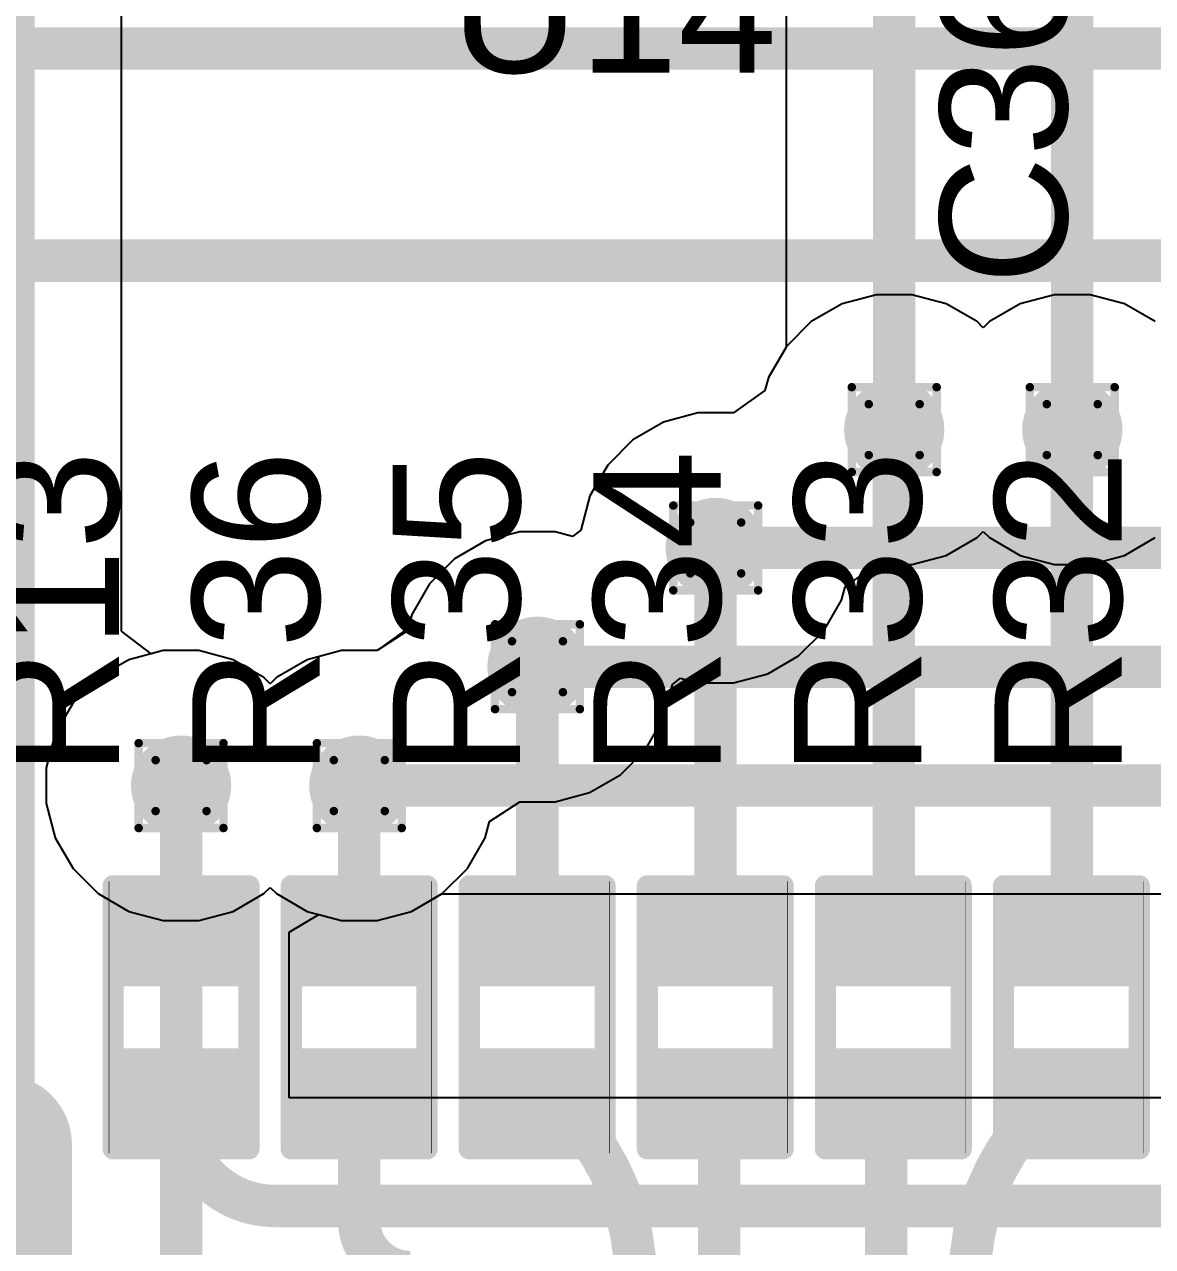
# Model space of a CAD drawing. Header units: inches. Extents: x -5 to 230, y -4 to 159.
# Drawn here: x 27.36 to 34.11, y 45.93 to 53.25 of the extents above; entities that cross this region are included whole.
import ezdxf

# ---------------------------------------------------------------- set-up
doc = ezdxf.new("R2010")
doc.units = ezdxf.units.IN
for name, color, linetype in [('Bottom Layer', 5, 'Continuous'), ('Drill Drawing', 1, 'Continuous'), ('Layer 1', 16, 'Continuous'), ('Layer 2', 76, 'Continuous'), ('Top Layer', 1, 'Continuous'), ('Top Overlay', 2, 'Continuous'), ('Top Paste', 8, 'Continuous'), ('Top Solder', 216, 'Continuous'), ('Via Holes', 16, 'Continuous')]:
    doc.layers.add(name, color=color, linetype=linetype)
doc.styles.add('Arial', font='', dxfattribs={"height": 0.2})
doc.styles.get('Arial').set_extended_font_data('Arial')

# ---------------------------------------------------------------- blocks, each defined once
blk = doc.blocks.new('R___0402_144')
at = {"layer": 'Top Layer'}
for points in [[(-0.6985, -0.3175), (-0.6985, 0.3175), (-0.2412999999999999, 0.3175), (-0.2413, -0.3175)], [(0.2412999999999999, -0.3175), (0.2413, 0.3175), (0.6985, 0.3175), (0.6985, -0.3175)]]:
    blk.add_hatch(color=1, dxfattribs=at).paths.add_polyline_path(points)
at = {"layer": 'Top Paste'}
for points in [[(-0.6985, -0.3175), (-0.6985, 0.3175), (-0.2412999999999999, 0.3175), (-0.2413, -0.3175)], [(0.2412999999999999, -0.3175), (0.2413, 0.3175), (0.6985, 0.3175), (0.6985, -0.3175)]]:
    blk.add_hatch(color=8, dxfattribs=at).paths.add_polyline_path(points)
at = {"layer": 'Top Solder'}
for points in [[(-0.75350116, -0.37250116), (-0.75350116, 0.37250116), (-0.1862988399999999, 0.37250116), (-0.18629884, -0.37250116)], [(0.1862988399999999, -0.37250116), (0.18629884, 0.37250116), (0.75350116, 0.37250116), (0.75350116, -0.37250116)]]:
    blk.add_hatch(color=216, dxfattribs=at).paths.add_polyline_path(points)
at = {"layer": 'Top Overlay'}
for points, const_width in [([(-0.7874, 0.4064), (0.7874, 0.4064)], 0.127), ([(-0.7874, 0.4064), (-0.7874, -0.4064)], 0.127), ([(0.7874, 0.4064), (0.7874, -0.4064)], 0.127), ([(-0.7874, -0.4064), (0.7874, -0.4064)], 0.127), ([(-0.8128, -0.4318), (0.8128, -0.4318)], 0.0032258)]:
    blk.add_lwpolyline(points, dxfattribs=dict(at, const_width=const_width))
for points, const_width in [([(-0.8191499999999999, 0.4064, 1), (-0.7556499999999999, 0.4064, 1)], 0.0635), ([(-0.8191499999999999, 0.4064, 1), (-0.7556499999999999, 0.4064, 1)], 0.0635), ([(0.7556499999999999, 0.4064, 1), (0.8191499999999999, 0.4064, 1)], 0.0635), ([(0.7556499999999999, 0.4064, 1), (0.8191499999999999, 0.4064, 1)], 0.0635), ([(-0.8191499999999999, -0.4064, 1), (-0.7556499999999999, -0.4064, 1)], 0.0635), ([(-0.8191499999999999, -0.4064, 1), (-0.7556499999999999, -0.4064, 1)], 0.0635), ([(0.7556499999999999, -0.4064, 1), (0.8191499999999999, -0.4064, 1)], 0.0635), ([(0.7556499999999999, -0.4064, 1), (0.8191499999999999, -0.4064, 1)], 0.0635), ([(-0.81360518, -0.4318, 1), (-0.8119948199999999, -0.4318, 1)], 0.0016129), ([(0.8119948199999999, -0.4318, 1), (0.81360518, -0.4318, 1)], 0.0016129)]:
    blk.add_lwpolyline(points, format="xyb", close=True, dxfattribs=dict(at, const_width=const_width))
blk = doc.blocks.new('R___0402_145')
at = {"layer": 'Top Layer'}
for points in [[(-0.6985, -0.3175), (-0.6985, 0.3175), (-0.2412999999999999, 0.3175), (-0.2413, -0.3175)], [(0.2412999999999999, -0.3175), (0.2413, 0.3175), (0.6985, 0.3175), (0.6985, -0.3175)]]:
    blk.add_hatch(color=1, dxfattribs=at).paths.add_polyline_path(points)
at = {"layer": 'Top Paste'}
for points in [[(-0.6985, -0.3175), (-0.6985, 0.3175), (-0.2412999999999999, 0.3175), (-0.2413, -0.3175)], [(0.2412999999999999, -0.3175), (0.2413, 0.3175), (0.6985, 0.3175), (0.6985, -0.3175)]]:
    blk.add_hatch(color=8, dxfattribs=at).paths.add_polyline_path(points)
at = {"layer": 'Top Solder'}
for points in [[(-0.75350116, -0.37250116), (-0.75350116, 0.37250116), (-0.1862988399999999, 0.37250116), (-0.18629884, -0.37250116)], [(0.1862988399999999, -0.37250116), (0.18629884, 0.37250116), (0.75350116, 0.37250116), (0.75350116, -0.37250116)]]:
    blk.add_hatch(color=216, dxfattribs=at).paths.add_polyline_path(points)
at = {"layer": 'Top Overlay'}
for points, const_width in [([(-0.7874, 0.4064), (0.7874, 0.4064)], 0.127), ([(-0.7874, 0.4064), (-0.7874, -0.4064)], 0.127), ([(0.7874, 0.4064), (0.7874, -0.4064)], 0.127), ([(-0.7874, -0.4064), (0.7874, -0.4064)], 0.127), ([(-0.8128, -0.4318), (0.8128, -0.4318)], 0.0032258)]:
    blk.add_lwpolyline(points, dxfattribs=dict(at, const_width=const_width))
for points, const_width in [([(-0.8191499999999999, 0.4064, 1), (-0.7556499999999999, 0.4064, 1)], 0.0635), ([(-0.8191499999999999, 0.4064, 1), (-0.7556499999999999, 0.4064, 1)], 0.0635), ([(0.7556499999999999, 0.4064, 1), (0.8191499999999999, 0.4064, 1)], 0.0635), ([(0.7556499999999999, 0.4064, 1), (0.8191499999999999, 0.4064, 1)], 0.0635), ([(-0.8191499999999999, -0.4064, 1), (-0.7556499999999999, -0.4064, 1)], 0.0635), ([(-0.8191499999999999, -0.4064, 1), (-0.7556499999999999, -0.4064, 1)], 0.0635), ([(0.7556499999999999, -0.4064, 1), (0.8191499999999999, -0.4064, 1)], 0.0635), ([(0.7556499999999999, -0.4064, 1), (0.8191499999999999, -0.4064, 1)], 0.0635), ([(-0.81360518, -0.4318, 1), (-0.8119948199999999, -0.4318, 1)], 0.0016129), ([(0.8119948199999999, -0.4318, 1), (0.81360518, -0.4318, 1)], 0.0016129)]:
    blk.add_lwpolyline(points, format="xyb", close=True, dxfattribs=dict(at, const_width=const_width))
blk = doc.blocks.new('R___0402_146')
at = {"layer": 'Top Layer'}
for points in [[(-0.6985, -0.3175), (-0.6985, 0.3175), (-0.2412999999999999, 0.3175), (-0.2413, -0.3175)], [(0.2412999999999999, -0.3175), (0.2413, 0.3175), (0.6985, 0.3175), (0.6985, -0.3175)]]:
    blk.add_hatch(color=1, dxfattribs=at).paths.add_polyline_path(points)
at = {"layer": 'Top Paste'}
for points in [[(-0.6985, -0.3175), (-0.6985, 0.3175), (-0.2412999999999999, 0.3175), (-0.2413, -0.3175)], [(0.2412999999999999, -0.3175), (0.2413, 0.3175), (0.6985, 0.3175), (0.6985, -0.3175)]]:
    blk.add_hatch(color=8, dxfattribs=at).paths.add_polyline_path(points)
at = {"layer": 'Top Solder'}
for points in [[(-0.75350116, -0.37250116), (-0.75350116, 0.37250116), (-0.1862988399999999, 0.37250116), (-0.18629884, -0.37250116)], [(0.1862988399999999, -0.37250116), (0.18629884, 0.37250116), (0.75350116, 0.37250116), (0.75350116, -0.37250116)]]:
    blk.add_hatch(color=216, dxfattribs=at).paths.add_polyline_path(points)
at = {"layer": 'Top Overlay'}
for points, const_width in [([(-0.7874, 0.4064), (0.7874, 0.4064)], 0.127), ([(-0.7874, 0.4064), (-0.7874, -0.4064)], 0.127), ([(0.7874, 0.4064), (0.7874, -0.4064)], 0.127), ([(-0.7874, -0.4064), (0.7874, -0.4064)], 0.127), ([(-0.8128, -0.4318), (0.8128, -0.4318)], 0.0032258)]:
    blk.add_lwpolyline(points, dxfattribs=dict(at, const_width=const_width))
for points, const_width in [([(-0.8191499999999999, 0.4064, 1), (-0.7556499999999999, 0.4064, 1)], 0.0635), ([(-0.8191499999999999, 0.4064, 1), (-0.7556499999999999, 0.4064, 1)], 0.0635), ([(0.7556499999999999, 0.4064, 1), (0.8191499999999999, 0.4064, 1)], 0.0635), ([(0.7556499999999999, 0.4064, 1), (0.8191499999999999, 0.4064, 1)], 0.0635), ([(-0.8191499999999999, -0.4064, 1), (-0.7556499999999999, -0.4064, 1)], 0.0635), ([(-0.8191499999999999, -0.4064, 1), (-0.7556499999999999, -0.4064, 1)], 0.0635), ([(0.7556499999999999, -0.4064, 1), (0.8191499999999999, -0.4064, 1)], 0.0635), ([(0.7556499999999999, -0.4064, 1), (0.8191499999999999, -0.4064, 1)], 0.0635), ([(-0.81360518, -0.4318, 1), (-0.8119948199999999, -0.4318, 1)], 0.0016129), ([(0.8119948199999999, -0.4318, 1), (0.81360518, -0.4318, 1)], 0.0016129)]:
    blk.add_lwpolyline(points, format="xyb", close=True, dxfattribs=dict(at, const_width=const_width))
blk = doc.blocks.new('R___0402_147')
at = {"layer": 'Top Layer'}
for points in [[(-0.6985, -0.3175), (-0.6985, 0.3175), (-0.2412999999999999, 0.3175), (-0.2413, -0.3175)], [(0.2412999999999999, -0.3175), (0.2413, 0.3175), (0.6985, 0.3175), (0.6985, -0.3175)]]:
    blk.add_hatch(color=1, dxfattribs=at).paths.add_polyline_path(points)
at = {"layer": 'Top Paste'}
for points in [[(-0.6985, -0.3175), (-0.6985, 0.3175), (-0.2412999999999999, 0.3175), (-0.2413, -0.3175)], [(0.2412999999999999, -0.3175), (0.2413, 0.3175), (0.6985, 0.3175), (0.6985, -0.3175)]]:
    blk.add_hatch(color=8, dxfattribs=at).paths.add_polyline_path(points)
at = {"layer": 'Top Solder'}
for points in [[(-0.75350116, -0.37250116), (-0.75350116, 0.37250116), (-0.1862988399999999, 0.37250116), (-0.18629884, -0.37250116)], [(0.1862988399999999, -0.37250116), (0.18629884, 0.37250116), (0.75350116, 0.37250116), (0.75350116, -0.37250116)]]:
    blk.add_hatch(color=216, dxfattribs=at).paths.add_polyline_path(points)
at = {"layer": 'Top Overlay'}
for points, const_width in [([(-0.7874, 0.4064), (0.7874, 0.4064)], 0.127), ([(-0.7874, 0.4064), (-0.7874, -0.4064)], 0.127), ([(0.7874, 0.4064), (0.7874, -0.4064)], 0.127), ([(-0.7874, -0.4064), (0.7874, -0.4064)], 0.127), ([(-0.8128, -0.4318), (0.8128, -0.4318)], 0.0032258)]:
    blk.add_lwpolyline(points, dxfattribs=dict(at, const_width=const_width))
for points, const_width in [([(-0.8191499999999999, 0.4064, 1), (-0.7556499999999999, 0.4064, 1)], 0.0635), ([(-0.8191499999999999, 0.4064, 1), (-0.7556499999999999, 0.4064, 1)], 0.0635), ([(0.7556499999999999, 0.4064, 1), (0.8191499999999999, 0.4064, 1)], 0.0635), ([(0.7556499999999999, 0.4064, 1), (0.8191499999999999, 0.4064, 1)], 0.0635), ([(-0.8191499999999999, -0.4064, 1), (-0.7556499999999999, -0.4064, 1)], 0.0635), ([(-0.8191499999999999, -0.4064, 1), (-0.7556499999999999, -0.4064, 1)], 0.0635), ([(0.7556499999999999, -0.4064, 1), (0.8191499999999999, -0.4064, 1)], 0.0635), ([(0.7556499999999999, -0.4064, 1), (0.8191499999999999, -0.4064, 1)], 0.0635), ([(-0.81360518, -0.4318, 1), (-0.8119948199999999, -0.4318, 1)], 0.0016129), ([(0.8119948199999999, -0.4318, 1), (0.81360518, -0.4318, 1)], 0.0016129)]:
    blk.add_lwpolyline(points, format="xyb", close=True, dxfattribs=dict(at, const_width=const_width))
blk = doc.blocks.new('R___0402_148')
at = {"layer": 'Top Layer'}
for points in [[(-0.6985, -0.3175), (-0.6985, 0.3175), (-0.2412999999999999, 0.3175), (-0.2413, -0.3175)], [(0.2412999999999999, -0.3175), (0.2413, 0.3175), (0.6985, 0.3175), (0.6985, -0.3175)]]:
    blk.add_hatch(color=1, dxfattribs=at).paths.add_polyline_path(points)
at = {"layer": 'Top Paste'}
for points in [[(-0.6985, -0.3175), (-0.6985, 0.3175), (-0.2412999999999999, 0.3175), (-0.2413, -0.3175)], [(0.2412999999999999, -0.3175), (0.2413, 0.3175), (0.6985, 0.3175), (0.6985, -0.3175)]]:
    blk.add_hatch(color=8, dxfattribs=at).paths.add_polyline_path(points)
at = {"layer": 'Top Solder'}
for points in [[(-0.75350116, -0.37250116), (-0.75350116, 0.37250116), (-0.1862988399999999, 0.37250116), (-0.18629884, -0.37250116)], [(0.1862988399999999, -0.37250116), (0.18629884, 0.37250116), (0.75350116, 0.37250116), (0.75350116, -0.37250116)]]:
    blk.add_hatch(color=216, dxfattribs=at).paths.add_polyline_path(points)
at = {"layer": 'Top Overlay'}
for points, const_width in [([(-0.7874, 0.4064), (0.7874, 0.4064)], 0.127), ([(-0.7874, 0.4064), (-0.7874, -0.4064)], 0.127), ([(0.7874, 0.4064), (0.7874, -0.4064)], 0.127), ([(-0.7874, -0.4064), (0.7874, -0.4064)], 0.127), ([(-0.8128, -0.4318), (0.8128, -0.4318)], 0.0032258)]:
    blk.add_lwpolyline(points, dxfattribs=dict(at, const_width=const_width))
for points, const_width in [([(-0.8191499999999999, 0.4064, 1), (-0.7556499999999999, 0.4064, 1)], 0.0635), ([(-0.8191499999999999, 0.4064, 1), (-0.7556499999999999, 0.4064, 1)], 0.0635), ([(0.7556499999999999, 0.4064, 1), (0.8191499999999999, 0.4064, 1)], 0.0635), ([(0.7556499999999999, 0.4064, 1), (0.8191499999999999, 0.4064, 1)], 0.0635), ([(-0.8191499999999999, -0.4064, 1), (-0.7556499999999999, -0.4064, 1)], 0.0635), ([(-0.8191499999999999, -0.4064, 1), (-0.7556499999999999, -0.4064, 1)], 0.0635), ([(0.7556499999999999, -0.4064, 1), (0.8191499999999999, -0.4064, 1)], 0.0635), ([(0.7556499999999999, -0.4064, 1), (0.8191499999999999, -0.4064, 1)], 0.0635), ([(-0.81360518, -0.4318, 1), (-0.8119948199999999, -0.4318, 1)], 0.0016129), ([(0.8119948199999999, -0.4318, 1), (0.81360518, -0.4318, 1)], 0.0016129)]:
    blk.add_lwpolyline(points, format="xyb", close=True, dxfattribs=dict(at, const_width=const_width))
blk = doc.blocks.new('R___0402_167')
at = {"layer": 'Top Layer'}
for points in [[(-0.6985, -0.3175), (-0.6985, 0.3174999999999999), (-0.2413000000000001, 0.3175), (-0.2412999999999999, -0.3174999999999999)], [(0.2413000000000001, -0.3175), (0.2412999999999999, 0.3174999999999999), (0.6985, 0.3175), (0.6985, -0.3174999999999999)]]:
    blk.add_hatch(color=1, dxfattribs=at).paths.add_polyline_path(points)
at = {"layer": 'Top Paste'}
for points in [[(-0.6985, -0.3175), (-0.6985, 0.3174999999999999), (-0.2413000000000001, 0.3175), (-0.2412999999999999, -0.3174999999999999)], [(0.2413000000000001, -0.3175), (0.2412999999999999, 0.3174999999999999), (0.6985, 0.3175), (0.6985, -0.3174999999999999)]]:
    blk.add_hatch(color=8, dxfattribs=at).paths.add_polyline_path(points)
at = {"layer": 'Top Solder'}
for points in [[(-0.75350116, -0.3725011600000001), (-0.75350116, 0.3725011599999999), (-0.18629884, 0.3725011600000001), (-0.1862988399999999, -0.3725011599999999)], [(0.18629884, -0.3725011600000001), (0.1862988399999999, 0.3725011599999999), (0.75350116, 0.3725011600000001), (0.75350116, -0.3725011599999999)]]:
    blk.add_hatch(color=216, dxfattribs=at).paths.add_polyline_path(points)
at = {"layer": 'Top Overlay'}
for points, const_width in [([(0.7874, 0.4064), (-0.7874, 0.4064)], 0.127), ([(-0.7874, -0.4064), (-0.7874, 0.4064)], 0.127), ([(0.7874, -0.4064), (0.7874, 0.4064)], 0.127), ([(0.7874, -0.4064), (-0.7874, -0.4064)], 0.127), ([(0.8128, -0.4318), (-0.8128, -0.4318)], 0.0032258)]:
    blk.add_lwpolyline(points, dxfattribs=dict(at, const_width=const_width))
for points, const_width in [([(-0.8191499999999999, 0.4064, 1), (-0.7556499999999999, 0.4064, 1)], 0.0635), ([(-0.8191499999999999, 0.4064, 1), (-0.7556499999999999, 0.4064, 1)], 0.0635), ([(0.7556499999999999, 0.4064, 1), (0.8191499999999999, 0.4064, 1)], 0.0635), ([(0.7556499999999999, 0.4064, 1), (0.8191499999999999, 0.4064, 1)], 0.0635), ([(-0.8191499999999999, -0.4064, 1), (-0.7556499999999999, -0.4064, 1)], 0.0635), ([(-0.8191499999999999, -0.4064, 1), (-0.7556499999999999, -0.4064, 1)], 0.0635), ([(0.7556499999999999, -0.4064, 1), (0.8191499999999999, -0.4064, 1)], 0.0635), ([(0.7556499999999999, -0.4064, 1), (0.8191499999999999, -0.4064, 1)], 0.0635), ([(-0.81360518, -0.4318, 1), (-0.8119948199999999, -0.4318, 1)], 0.0016129), ([(0.8119948199999999, -0.4318, 1), (0.81360518, -0.4318, 1)], 0.0016129)]:
    blk.add_lwpolyline(points, format="xyb", close=True, dxfattribs=dict(at, const_width=const_width))

msp = doc.modelspace()

# ---------------------------------------------------------------- hatches: boundary and pattern name
at = {"layer": 'Bottom Layer'}
h = msp.add_hatch(color=5, dxfattribs=at)
edge = h.paths.add_edge_path()
edge.add_arc((32.56421986, 50.82255012), 0.2999994, 0, 360)
h = msp.add_hatch(color=5, dxfattribs=at)
edge = h.paths.add_edge_path()
edge.add_arc((33.6299302, 50.82255012), 0.2999994, 0, 360)
h = msp.add_hatch(color=5, dxfattribs=at)
edge = h.paths.add_edge_path()
edge.add_arc((31.496, 50.1142), 0.2999994, 0, 360)
h = msp.add_hatch(color=5, dxfattribs=at)
edge = h.paths.add_edge_path()
edge.add_arc((30.4292, 49.403), 0.2999994, 0, 360)
h = msp.add_hatch(color=5, dxfattribs=at)
edge = h.paths.add_edge_path()
edge.add_arc((28.29622484, 48.69127675999999), 0.2999994, 0, 360)
h = msp.add_hatch(color=5, dxfattribs=at)
edge = h.paths.add_edge_path()
edge.add_arc((29.36292324, 48.69127675999999), 0.2999994, 0, 360)
at = {"layer": 'Layer 1'}
h = msp.add_hatch(color=16, dxfattribs=at)
edge = h.paths.add_edge_path()
edge.add_arc((32.56421986, 50.82255012), 0.2999994, 0, 360)
h = msp.add_hatch(color=16, dxfattribs=at)
edge = h.paths.add_edge_path()
edge.add_arc((33.6299302, 50.82255012), 0.2999994, 0, 360)
h = msp.add_hatch(color=16, dxfattribs=at)
edge = h.paths.add_edge_path()
edge.add_arc((31.496, 50.1142), 0.2999994, 0, 360)
h = msp.add_hatch(color=16, dxfattribs=at)
edge = h.paths.add_edge_path()
edge.add_arc((30.4292, 49.403), 0.2999994, 0, 360)
h = msp.add_hatch(color=16, dxfattribs=at)
edge = h.paths.add_edge_path()
edge.add_arc((28.29622484, 48.69127675999999), 0.2999994, 0, 360)
h = msp.add_hatch(color=16, dxfattribs=at)
edge = h.paths.add_edge_path()
edge.add_arc((29.36292324, 48.69127675999999), 0.2999994, 0, 360)
at = {"layer": 'Layer 2'}
h = msp.add_hatch(color=76, dxfattribs=at)
edge = h.paths.add_edge_path()
edge.add_arc((32.56421986, 50.82255012), 0.2999994, 0, 360)
h = msp.add_hatch(color=76, dxfattribs=at)
edge = h.paths.add_edge_path()
edge.add_arc((33.6299302, 50.82255012), 0.2999994, 0, 360)
h = msp.add_hatch(color=76, dxfattribs=at)
edge = h.paths.add_edge_path()
edge.add_arc((31.496, 50.1142), 0.2999994, 0, 360)
h = msp.add_hatch(color=76, dxfattribs=at)
edge = h.paths.add_edge_path()
edge.add_arc((30.4292, 49.403), 0.2999994, 0, 360)
h = msp.add_hatch(color=76, dxfattribs=at)
edge = h.paths.add_edge_path()
edge.add_arc((28.29622484, 48.69127675999999), 0.2999994, 0, 360)
h = msp.add_hatch(color=76, dxfattribs=at)
edge = h.paths.add_edge_path()
edge.add_arc((29.36292324, 48.69127675999999), 0.2999994, 0, 360)
at = {"layer": 'Top Layer'}
h = msp.add_hatch(color=1, dxfattribs=at)
edge = h.paths.add_edge_path()
edge.add_arc((32.56421986, 50.82255012), 0.2999994, 0, 360)
h = msp.add_hatch(color=1, dxfattribs=at)
edge = h.paths.add_edge_path()
edge.add_arc((33.6299302, 50.82255012), 0.2999994, 0, 360)
h = msp.add_hatch(color=1, dxfattribs=at)
edge = h.paths.add_edge_path()
edge.add_arc((31.496, 50.1142), 0.2999994, 0, 360)
h = msp.add_hatch(color=1, dxfattribs=at)
edge = h.paths.add_edge_path()
edge.add_arc((30.4292, 49.403), 0.2999994, 0, 360)
h = msp.add_hatch(color=1, dxfattribs=at)
edge = h.paths.add_edge_path()
edge.add_arc((28.29622484, 48.69127675999999), 0.2999994, 0, 360)
h = msp.add_hatch(color=1, dxfattribs=at)
edge = h.paths.add_edge_path()
edge.add_arc((29.36292324, 48.69127675999999), 0.2999994, 0, 360)
at = {"layer": 'Via Holes'}
h = msp.add_hatch(color=7, dxfattribs=at)
edge = h.paths.add_edge_path()
edge.add_arc((32.56421986, 50.82255012), 0.1499997, 0, 360)
h = msp.add_hatch(color=7, dxfattribs=at)
edge = h.paths.add_edge_path()
edge.add_arc((33.6299302, 50.82255012), 0.1499997, 0, 360)
h = msp.add_hatch(color=7, dxfattribs=at)
edge = h.paths.add_edge_path()
edge.add_arc((31.496, 50.1142), 0.1499997, 0, 360)
h = msp.add_hatch(color=7, dxfattribs=at)
edge = h.paths.add_edge_path()
edge.add_arc((30.4292, 49.403), 0.1499997, 0, 360)
h = msp.add_hatch(color=7, dxfattribs=at)
edge = h.paths.add_edge_path()
edge.add_arc((28.29622484, 48.69127675999999), 0.1499997, 0, 360)
h = msp.add_hatch(color=7, dxfattribs=at)
edge = h.paths.add_edge_path()
edge.add_arc((29.36292324, 48.69127675999999), 0.1499997, 0, 360)

# ---------------------------------------------------------------- linework, layer by layer
at = {"layer": 'Bottom Layer'}
for p, q in [((31.91677894, 55.17110124), (31.91677894, 51.31714654)), ((27.93974091999999, 49.61633206), (27.93974091999999, 54.94394141999999)), ((31.91677894, 51.31714654), (31.81128512, 51.13442655999999)), ((31.81128512, 51.13442655999999), (31.79025138, 51.0559304)), ((31.79025138, 51.0559304), (31.60237266, 50.9221994)), ((31.18412356, 50.86713473999999), (30.99987704, 50.76075954)), ((31.3896248, 50.9221994), (31.18412356, 50.86713473999999)), ((31.60237266, 50.9221994), (31.3896248, 50.9221994)), ((30.99987704, 50.76075954), (30.84944046, 50.61032296)), ((30.84944046, 50.61032296), (30.74306526, 50.42607644)), ((30.74306526, 50.42607644), (30.6880006, 50.22057774)), ((30.3228248, 50.2109994), (30.11732356, 50.15593474)), ((30.5355752, 50.2109994), (30.3228248, 50.2109994)), ((30.63929864, 50.18320672), (30.5355752, 50.2109994)), ((30.6880006, 50.22057774), (30.63929864, 50.18320672)), ((30.11732356, 50.15593474), (29.93307704, 50.04955954)), ((29.93307704, 50.04955954), (29.78264046, 49.89912295999999)), ((29.78264046, 49.89912295999999), (29.67626526, 49.71487644)), ((29.67626526, 49.71487644), (29.65048172, 49.61865362)), ((28.11754346, 49.47990104), (27.93974091999999, 49.61633206)), ((29.65048172, 49.61865362), (29.4692959, 49.49927616)), ((28.18984964, 49.49927616), (28.11754346, 49.47990104)), ((28.40260004, 49.49927616), (28.18984964, 49.49927616)), ((28.60810128, 49.44421149999999), (28.40260004, 49.49927616)), ((29.25654804, 49.49927616), (29.0510468, 49.44421149999999)), ((29.4692959, 49.49927616), (29.25654804, 49.49927616)), ((28.7923478, 49.3378363), (28.60810128, 49.44421149999999)), ((29.0510468, 49.44421149999999), (28.86680028, 49.3378363)), ((28.82957404, 49.30061006), (28.7923478, 49.3378363)), ((28.86680028, 49.3378363), (28.82957404, 49.30061006)), ((29.67479968, 47.93834202), (29.85751966, 48.04383584)), ((29.85751966, 48.04383584), (55.01692324, 48.04383584)), ((29.46929844, 47.88327735999999), (29.67479968, 47.93834202)), ((28.94366576, 47.8136839), (29.1214683, 47.91947235999999)), ((29.1214683, 47.91947235999999), (29.25654804, 47.88327735999999)), ((29.25654804, 47.88327735999999), (29.46929844, 47.88327735999999)), ((28.94366576, 46.82210092), (28.94366576, 47.8136839)), ((44.15352358, 46.82210092), (28.94366576, 46.82210092))]:
    msp.add_line(p, q, dxfattribs=at)
at = {"layer": 'Bottom Layer', "const_width": 0.254}
for points in [[(32.56421986, 50.82255012), (32.56421986, 66.29077674)], [(33.6299302, 50.82255012), (33.6299302, 65.40650622)], [(27.2923, 32.0294), (27.2923, 55.372)], [(31.496, 50.11420253999999), (65.63308184, 50.1142)], [(30.4292, 49.403), (30.42972324, 49.40247676)], [(30.42972324, 49.40247676), (60.32419736, 49.40247676)], [(28.29622484, 46.73429312), (28.29622484, 48.69127675999999)], [(29.36292324, 48.69127675999999), (55.01692324, 48.69127675999999)], [(28.85585796, 46.17466), (44.64812, 46.17466)]]:
    msp.add_lwpolyline(points, dxfattribs=at)
at = {"layer": 'Bottom Layer', "const_width": 0.127}
for points in [[(32.50071986, 50.82255012, 1), (32.62771986, 50.82255012, 1)], [(33.5664302, 50.82255012, 1), (33.6934302, 50.82255012, 1)], [(31.4325, 50.11420253999999, 1), (31.5595, 50.11420253999999, 1)], [(30.3657, 49.403, 1), (30.4927, 49.403, 1)], [(30.36622324, 49.40247676, 1), (30.49322324, 49.40247676, 1)], [(30.36622324, 49.40247676, 1), (30.49322324, 49.40247676, 1)], [(28.23272484, 48.69127675999999, 1), (28.35972484, 48.69127675999999, 1)], [(29.29942324, 48.69127675999999, 1), (29.42642323999999, 48.69127675999999, 1)], [(28.23272484, 46.73429312, 1), (28.35972484, 46.73429312, 1)], [(28.23272484, 46.73429312, 1), (28.35972484, 46.73429312, 1)], [(28.79235796, 46.17466, 1), (28.91935796, 46.17466, 1)], [(28.79235796, 46.17466, 1), (28.91935796, 46.17466, 1)]]:
    msp.add_lwpolyline(points, format="xyb", close=True, dxfattribs=at)
at = {"layer": 'Bottom Layer', "const_width": 0.254}
msp.add_lwpolyline([(28.85585796, 46.17466, -0.4142135623730951), (28.29622484, 46.73429312)], format="xyb", dxfattribs=at)
at = {"layer": 'Drill Drawing', "const_width": 0.0508}
for points in [[(32.31021986, 51.07655011999999), (32.81821986, 51.07655011999999)], [(32.31021986, 50.56855012), (32.31021986, 51.07655011999999)], [(32.81821986, 50.56855012), (32.81821986, 51.07655011999999)], [(33.3759302, 51.07655011999999), (33.88393019999999, 51.07655011999999)], [(33.3759302, 50.56855012), (33.3759302, 51.07655011999999)], [(33.88393019999999, 50.56855012), (33.88393019999999, 51.07655011999999)], [(32.41181986, 50.97495012), (32.71661986, 50.97495012)], [(32.41181986, 50.67015012), (32.41181986, 50.97495012)], [(32.71661986, 50.67015012), (32.71661986, 50.97495012)], [(33.4775302, 50.97495012), (33.7823302, 50.97495012)], [(33.4775302, 50.67015012), (33.4775302, 50.97495012)], [(33.7823302, 50.67015012), (33.7823302, 50.97495012)], [(32.41181986, 50.67015012), (32.71661986, 50.67015012)], [(33.4775302, 50.67015012), (33.7823302, 50.67015012)], [(32.31021986, 50.56855012), (32.81821986, 50.56855012)], [(33.3759302, 50.56855012), (33.88393019999999, 50.56855012)], [(31.242, 50.3682), (31.75, 50.3682)], [(31.242, 49.8602), (31.242, 50.3682)], [(31.75, 49.8602), (31.75, 50.3682)], [(31.3436, 50.2666), (31.6484, 50.2666)], [(31.3436, 49.9618), (31.3436, 50.2666)], [(31.6484, 49.9618), (31.6484, 50.2666)], [(31.3436, 49.9618), (31.6484, 49.9618)], [(31.242, 49.8602), (31.75, 49.8602)], [(30.1752, 49.657), (30.6832, 49.657)], [(30.1752, 49.149), (30.1752, 49.657)], [(30.6832, 49.149), (30.6832, 49.657)], [(30.2768, 49.5554), (30.5816, 49.5554)], [(30.2768, 49.2506), (30.2768, 49.5554)], [(30.5816, 49.2506), (30.5816, 49.5554)], [(30.2768, 49.2506), (30.5816, 49.2506)], [(30.1752, 49.149), (30.6832, 49.149)], [(28.04222484, 48.94527676), (28.55022484, 48.94527676)], [(28.04222484, 48.43727676), (28.04222484, 48.94527676)], [(28.55022484, 48.43727676), (28.55022484, 48.94527676)], [(29.10892324, 48.94527676), (29.61692324, 48.94527676)], [(29.10892324, 48.43727676), (29.10892324, 48.94527676)], [(29.61692324, 48.43727676), (29.61692324, 48.94527676)], [(28.14382484, 48.84367675999999), (28.44862484, 48.84367675999999)], [(28.14382484, 48.53887675999999), (28.14382484, 48.84367675999999)], [(28.44862484, 48.53887675999999), (28.44862484, 48.84367675999999)], [(29.21052324, 48.84367675999999), (29.51532324, 48.84367675999999)], [(29.21052324, 48.53887675999999), (29.21052324, 48.84367675999999)], [(29.51532324, 48.53887675999999), (29.51532324, 48.84367675999999)], [(28.14382484, 48.53887675999999), (28.44862484, 48.53887675999999)], [(29.21052324, 48.53887675999999), (29.51532324, 48.53887675999999)], [(28.04222484, 48.43727676), (28.55022484, 48.43727676)], [(29.10892324, 48.43727676), (29.61692324, 48.43727676)]]:
    msp.add_lwpolyline(points, dxfattribs=at)
at = {"layer": 'Drill Drawing', "const_width": 0.0254}
for points in [[(32.29751986, 51.07655011999999, 1), (32.32291986, 51.07655011999999, 1)], [(32.29751986, 51.07655011999999, 1), (32.32291986, 51.07655011999999, 1)], [(32.80551986, 51.07655011999999, 1), (32.83091985999999, 51.07655011999999, 1)], [(32.80551986, 51.07655011999999, 1), (32.83091985999999, 51.07655011999999, 1)], [(33.3632302, 51.07655011999999, 1), (33.3886302, 51.07655011999999, 1)], [(33.3632302, 51.07655011999999, 1), (33.3886302, 51.07655011999999, 1)], [(33.8712302, 51.07655011999999, 1), (33.8966302, 51.07655011999999, 1)], [(33.8712302, 51.07655011999999, 1), (33.8966302, 51.07655011999999, 1)], [(32.39911986, 50.97495012, 1), (32.42451986, 50.97495012, 1)], [(32.39911986, 50.97495012, 1), (32.42451986, 50.97495012, 1)], [(32.70391986, 50.97495012, 1), (32.72931986, 50.97495012, 1)], [(32.70391986, 50.97495012, 1), (32.72931986, 50.97495012, 1)], [(33.46483019999999, 50.97495012, 1), (33.4902302, 50.97495012, 1)], [(33.46483019999999, 50.97495012, 1), (33.4902302, 50.97495012, 1)], [(33.76963019999999, 50.97495012, 1), (33.7950302, 50.97495012, 1)], [(33.76963019999999, 50.97495012, 1), (33.7950302, 50.97495012, 1)], [(32.39911986, 50.67015012, 1), (32.42451986, 50.67015012, 1)], [(32.39911986, 50.67015012, 1), (32.42451986, 50.67015012, 1)], [(32.70391986, 50.67015012, 1), (32.72931986, 50.67015012, 1)], [(32.70391986, 50.67015012, 1), (32.72931986, 50.67015012, 1)], [(33.46483019999999, 50.67015012, 1), (33.4902302, 50.67015012, 1)], [(33.46483019999999, 50.67015012, 1), (33.4902302, 50.67015012, 1)], [(33.76963019999999, 50.67015012, 1), (33.7950302, 50.67015012, 1)], [(33.76963019999999, 50.67015012, 1), (33.7950302, 50.67015012, 1)], [(32.29751986, 50.56855012, 1), (32.32291986, 50.56855012, 1)], [(32.29751986, 50.56855012, 1), (32.32291986, 50.56855012, 1)], [(32.80551986, 50.56855012, 1), (32.83091985999999, 50.56855012, 1)], [(32.80551986, 50.56855012, 1), (32.83091985999999, 50.56855012, 1)], [(33.3632302, 50.56855012, 1), (33.3886302, 50.56855012, 1)], [(33.3632302, 50.56855012, 1), (33.3886302, 50.56855012, 1)], [(33.8712302, 50.56855012, 1), (33.8966302, 50.56855012, 1)], [(33.8712302, 50.56855012, 1), (33.8966302, 50.56855012, 1)], [(31.2293, 50.3682, 1), (31.2547, 50.3682, 1)], [(31.2293, 50.3682, 1), (31.2547, 50.3682, 1)], [(31.7373, 50.3682, 1), (31.7627, 50.3682, 1)], [(31.7373, 50.3682, 1), (31.7627, 50.3682, 1)], [(31.3309, 50.2666, 1), (31.3563, 50.2666, 1)], [(31.3309, 50.2666, 1), (31.3563, 50.2666, 1)], [(31.6357, 50.2666, 1), (31.6611, 50.2666, 1)], [(31.6357, 50.2666, 1), (31.6611, 50.2666, 1)], [(31.3309, 49.9618, 1), (31.3563, 49.9618, 1)], [(31.3309, 49.9618, 1), (31.3563, 49.9618, 1)], [(31.6357, 49.9618, 1), (31.6611, 49.9618, 1)], [(31.6357, 49.9618, 1), (31.6611, 49.9618, 1)], [(31.2293, 49.8602, 1), (31.2547, 49.8602, 1)], [(31.2293, 49.8602, 1), (31.2547, 49.8602, 1)], [(31.7373, 49.8602, 1), (31.7627, 49.8602, 1)], [(31.7373, 49.8602, 1), (31.7627, 49.8602, 1)], [(30.1625, 49.657, 1), (30.1879, 49.657, 1)], [(30.1625, 49.657, 1), (30.1879, 49.657, 1)], [(30.6705, 49.657, 1), (30.69589999999999, 49.657, 1)], [(30.6705, 49.657, 1), (30.69589999999999, 49.657, 1)], [(30.2641, 49.5554, 1), (30.2895, 49.5554, 1)], [(30.2641, 49.5554, 1), (30.2895, 49.5554, 1)], [(30.5689, 49.5554, 1), (30.5943, 49.5554, 1)], [(30.5689, 49.5554, 1), (30.5943, 49.5554, 1)], [(30.2641, 49.2506, 1), (30.2895, 49.2506, 1)], [(30.2641, 49.2506, 1), (30.2895, 49.2506, 1)], [(30.5689, 49.2506, 1), (30.5943, 49.2506, 1)], [(30.5689, 49.2506, 1), (30.5943, 49.2506, 1)], [(30.1625, 49.149, 1), (30.1879, 49.149, 1)], [(30.1625, 49.149, 1), (30.1879, 49.149, 1)], [(30.6705, 49.149, 1), (30.69589999999999, 49.149, 1)], [(30.6705, 49.149, 1), (30.69589999999999, 49.149, 1)], [(28.02952484, 48.94527676, 1), (28.05492484, 48.94527676, 1)], [(28.02952484, 48.94527676, 1), (28.05492484, 48.94527676, 1)], [(28.53752484, 48.94527676, 1), (28.56292484, 48.94527676, 1)], [(28.53752484, 48.94527676, 1), (28.56292484, 48.94527676, 1)], [(29.09622324, 48.94527676, 1), (29.12162323999999, 48.94527676, 1)], [(29.09622324, 48.94527676, 1), (29.12162323999999, 48.94527676, 1)], [(29.60422324, 48.94527676, 1), (29.62962324, 48.94527676, 1)], [(29.60422324, 48.94527676, 1), (29.62962324, 48.94527676, 1)], [(28.13112484, 48.84367675999999, 1), (28.15652484, 48.84367675999999, 1)], [(28.13112484, 48.84367675999999, 1), (28.15652484, 48.84367675999999, 1)], [(28.43592484, 48.84367675999999, 1), (28.46132484, 48.84367675999999, 1)], [(28.43592484, 48.84367675999999, 1), (28.46132484, 48.84367675999999, 1)], [(29.19782324, 48.84367675999999, 1), (29.22322324, 48.84367675999999, 1)], [(29.19782324, 48.84367675999999, 1), (29.22322324, 48.84367675999999, 1)], [(29.50262324, 48.84367675999999, 1), (29.52802324, 48.84367675999999, 1)], [(29.50262324, 48.84367675999999, 1), (29.52802324, 48.84367675999999, 1)], [(28.13112484, 48.53887675999999, 1), (28.15652484, 48.53887675999999, 1)], [(28.13112484, 48.53887675999999, 1), (28.15652484, 48.53887675999999, 1)], [(28.43592484, 48.53887675999999, 1), (28.46132484, 48.53887675999999, 1)], [(28.43592484, 48.53887675999999, 1), (28.46132484, 48.53887675999999, 1)], [(29.19782324, 48.53887675999999, 1), (29.22322324, 48.53887675999999, 1)], [(29.19782324, 48.53887675999999, 1), (29.22322324, 48.53887675999999, 1)], [(29.50262324, 48.53887675999999, 1), (29.52802324, 48.53887675999999, 1)], [(29.50262324, 48.53887675999999, 1), (29.52802324, 48.53887675999999, 1)], [(28.02952484, 48.43727676, 1), (28.05492484, 48.43727676, 1)], [(28.02952484, 48.43727676, 1), (28.05492484, 48.43727676, 1)], [(28.53752484, 48.43727676, 1), (28.56292484, 48.43727676, 1)], [(28.53752484, 48.43727676, 1), (28.56292484, 48.43727676, 1)], [(29.09622324, 48.43727676, 1), (29.12162323999999, 48.43727676, 1)], [(29.09622324, 48.43727676, 1), (29.12162323999999, 48.43727676, 1)], [(29.60422324, 48.43727676, 1), (29.62962324, 48.43727676, 1)], [(29.60422324, 48.43727676, 1), (29.62962324, 48.43727676, 1)]]:
    msp.add_lwpolyline(points, format="xyb", close=True, dxfattribs=at)
at = {"layer": 'Layer 1'}
for p, q in [((32.45784466, 51.63054952), (32.25234342, 51.57548486)), ((32.67059506, 51.63054952), (32.45784466, 51.63054952)), ((32.87609629999999, 51.57548486), (32.67059506, 51.63054952)), ((33.523555, 51.63054952), (33.31805376, 51.57548486)), ((33.7363054, 51.63054952), (33.523555, 51.63054952)), ((33.94180664, 51.57548486), (33.7363054, 51.63054952)), ((32.25234342, 51.57548486), (32.06809689999999, 51.46910965999999)), ((33.06034282, 51.46910965999999), (32.87609629999999, 51.57548486)), ((33.31805376, 51.57548486), (33.13380724, 51.46910965999999)), ((34.12605316, 51.46910965999999), (33.94180664, 51.57548486)), ((32.06809689999999, 51.46910965999999), (31.91766032, 51.31867308)), ((33.09707376, 51.43237872), (33.06034282, 51.46910965999999)), ((33.13380724, 51.46910965999999), (33.09707376, 51.43237872)), ((31.91766032, 51.31867308), (31.81128512, 51.13442655999999)), ((31.81128512, 51.13442655999999), (31.79025138, 51.0559304)), ((31.79025138, 51.0559304), (31.60237266, 50.9221994)), ((31.18412356, 50.86713473999999), (30.99987704, 50.76075954)), ((31.3896248, 50.9221994), (31.18412356, 50.86713473999999)), ((31.60237266, 50.9221994), (31.3896248, 50.9221994)), ((30.99987704, 50.76075954), (30.84944046, 50.61032296)), ((30.84944046, 50.61032296), (30.74306526, 50.42607644)), ((30.74306526, 50.42607644), (30.6880006, 50.22057774)), ((30.3228248, 50.2109994), (30.11732356, 50.15593474)), ((30.5355752, 50.2109994), (30.3228248, 50.2109994)), ((30.63929864, 50.18320672), (30.5355752, 50.2109994)), ((30.6880006, 50.22057774), (30.63929864, 50.18320672)), ((33.06034282, 50.17599058), (33.09707376, 50.21272152)), ((33.09707376, 50.21272152), (33.13380724, 50.17599058)), ((30.11732356, 50.15593474), (29.93307704, 50.04955954)), ((32.87609629999999, 50.06961537999999), (33.06034282, 50.17599058)), ((33.13380724, 50.17599058), (33.31805376, 50.06961537999999)), ((33.94180664, 50.06961537999999), (34.12605316, 50.17599058)), ((29.93307704, 50.04955954), (29.78264046, 49.89912295999999)), ((32.67059506, 50.01455072), (32.87609629999999, 50.06961537999999)), ((33.31805376, 50.06961537999999), (33.523555, 50.01455072)), ((33.7363054, 50.01455072), (33.94180664, 50.06961537999999)), ((32.26996848, 49.88081972), (32.4578472, 50.01455072)), ((32.4578472, 50.01455072), (32.67059506, 50.01455072)), ((33.523555, 50.01455072), (33.7363054, 50.01455072)), ((29.78264046, 49.89912295999999), (29.67626526, 49.71487644)), ((32.24893474, 49.80232356), (32.26996848, 49.88081972)), ((32.14255954, 49.61807704), (32.24893474, 49.80232356)), ((29.67626526, 49.71487644), (29.65048172, 49.61865362)), ((29.65048172, 49.61865362), (29.4692959, 49.49927616)), ((31.99212296, 49.46764046), (32.14255954, 49.61807704)), ((28.18984964, 49.49927616), (27.98434839999999, 49.44421149999999)), ((28.40260004, 49.49927616), (28.18984964, 49.49927616)), ((28.60810128, 49.44421149999999), (28.40260004, 49.49927616)), ((29.25654804, 49.49927616), (29.0510468, 49.44421149999999)), ((29.4692959, 49.49927616), (29.25654804, 49.49927616)), ((31.80787644, 49.36126526), (31.99212296, 49.46764046)), ((27.98434839999999, 49.44421149999999), (27.80010188, 49.3378363)), ((28.7923478, 49.3378363), (28.60810128, 49.44421149999999)), ((29.0510468, 49.44421149999999), (28.86680028, 49.3378363)), ((27.80010188, 49.3378363), (27.6496653, 49.18739971999999)), ((28.82957404, 49.30061006), (28.7923478, 49.3378363)), ((28.86680028, 49.3378363), (28.82957404, 49.30061006)), ((31.2371994, 49.29662225999999), (31.28590136, 49.33399328)), ((31.28590136, 49.33399328), (31.3896248, 49.3062006)), ((31.6023752, 49.3062006), (31.80787644, 49.36126526)), ((31.18213474, 49.09112355999999), (31.2371994, 49.29662225999999)), ((31.3896248, 49.3062006), (31.6023752, 49.3062006)), ((27.6496653, 49.18739971999999), (27.5432901, 49.00315319999999)), ((31.07575954, 48.90687704), (31.18213474, 49.09112355999999)), ((27.5432901, 49.00315319999999), (27.48822544, 48.79765196)), ((30.92532296, 48.75644046), (31.07575954, 48.90687704)), ((27.48822544, 48.79765196), (27.48822544, 48.58490156)), ((30.74107644, 48.65006526), (30.92532296, 48.75644046)), ((27.48822544, 48.58490156), (27.5432901, 48.37940032)), ((30.14164152, 48.47562314), (30.32282734, 48.5950006)), ((30.32282734, 48.5950006), (30.5355752, 48.5950006)), ((30.5355752, 48.5950006), (30.74107644, 48.65006526)), ((30.11585798, 48.37940032), (30.14164152, 48.47562314)), ((27.5432901, 48.37940032), (27.6496653, 48.1951538)), ((30.00948278, 48.1951538), (30.11585798, 48.37940032)), ((27.6496653, 48.1951538), (27.80010188, 48.04471722)), ((29.8590462, 48.04471722), (30.00948278, 48.1951538)), ((28.7923478, 48.04471722), (28.82957404, 48.08194346)), ((28.82957404, 48.08194346), (28.86680028, 48.04471722)), ((27.80010188, 48.04471722), (27.98434839999999, 47.93834202)), ((28.60810128, 47.93834202), (28.7923478, 48.04471722)), ((28.86680028, 48.04471722), (29.0510468, 47.93834202)), ((29.67479968, 47.93834202), (29.8590462, 48.04471722)), ((27.98434839999999, 47.93834202), (28.18984964, 47.88327735999999)), ((28.40260004, 47.88327735999999), (28.60810128, 47.93834202)), ((29.0510468, 47.93834202), (29.25654804, 47.88327735999999)), ((29.46929844, 47.88327735999999), (29.67479968, 47.93834202)), ((28.18984964, 47.88327735999999), (28.40260004, 47.88327735999999)), ((29.25654804, 47.88327735999999), (29.46929844, 47.88327735999999))]:
    msp.add_line(p, q, dxfattribs=at)
at = {"layer": 'Layer 2'}
for p, q in [((32.45784466, 51.63054952), (32.25234342, 51.57548486)), ((32.67059506, 51.63054952), (32.45784466, 51.63054952)), ((32.87609629999999, 51.57548486), (32.67059506, 51.63054952)), ((33.523555, 51.63054952), (33.31805376, 51.57548486)), ((33.7363054, 51.63054952), (33.523555, 51.63054952)), ((33.94180664, 51.57548486), (33.7363054, 51.63054952)), ((32.25234342, 51.57548486), (32.06809689999999, 51.46910965999999)), ((33.06034282, 51.46910965999999), (32.87609629999999, 51.57548486)), ((33.31805376, 51.57548486), (33.13380724, 51.46910965999999)), ((34.12605316, 51.46910965999999), (33.94180664, 51.57548486)), ((32.06809689999999, 51.46910965999999), (31.91766032, 51.31867308)), ((33.09707376, 51.43237872), (33.06034282, 51.46910965999999)), ((33.13380724, 51.46910965999999), (33.09707376, 51.43237872)), ((31.91766032, 51.31867308), (31.81128512, 51.13442655999999)), ((31.81128512, 51.13442655999999), (31.79025138, 51.0559304)), ((31.79025138, 51.0559304), (31.60237266, 50.9221994)), ((31.18412356, 50.86713473999999), (30.99987704, 50.76075954)), ((31.3896248, 50.9221994), (31.18412356, 50.86713473999999)), ((31.60237266, 50.9221994), (31.3896248, 50.9221994)), ((30.99987704, 50.76075954), (30.84944046, 50.61032296)), ((30.84944046, 50.61032296), (30.74306526, 50.42607644)), ((30.74306526, 50.42607644), (30.6880006, 50.22057774)), ((30.3228248, 50.2109994), (30.11732356, 50.15593474)), ((30.5355752, 50.2109994), (30.3228248, 50.2109994)), ((30.63929864, 50.18320672), (30.5355752, 50.2109994)), ((30.6880006, 50.22057774), (30.63929864, 50.18320672)), ((33.06034282, 50.17599058), (33.09707376, 50.21272152)), ((33.09707376, 50.21272152), (33.13380724, 50.17599058)), ((30.11732356, 50.15593474), (29.93307704, 50.04955954)), ((32.87609629999999, 50.06961537999999), (33.06034282, 50.17599058)), ((33.13380724, 50.17599058), (33.31805376, 50.06961537999999)), ((33.94180664, 50.06961537999999), (34.12605316, 50.17599058)), ((29.93307704, 50.04955954), (29.78264046, 49.89912295999999)), ((32.67059506, 50.01455072), (32.87609629999999, 50.06961537999999)), ((33.31805376, 50.06961537999999), (33.523555, 50.01455072)), ((33.7363054, 50.01455072), (33.94180664, 50.06961537999999)), ((32.26996848, 49.88081972), (32.4578472, 50.01455072)), ((32.4578472, 50.01455072), (32.67059506, 50.01455072)), ((33.523555, 50.01455072), (33.7363054, 50.01455072)), ((29.78264046, 49.89912295999999), (29.67626526, 49.71487644)), ((32.24893474, 49.80232356), (32.26996848, 49.88081972)), ((32.14255954, 49.61807704), (32.24893474, 49.80232356)), ((29.67626526, 49.71487644), (29.65451778, 49.63371836)), ((29.65451778, 49.63371836), (29.4692959, 49.49927616)), ((31.99212296, 49.46764046), (32.14255954, 49.61807704)), ((28.18984964, 49.49927616), (27.98434839999999, 49.44421149999999)), ((28.40260004, 49.49927616), (28.18984964, 49.49927616)), ((28.60810128, 49.44421149999999), (28.40260004, 49.49927616)), ((29.25654804, 49.49927616), (29.0510468, 49.44421149999999)), ((29.4692959, 49.49927616), (29.25654804, 49.49927616)), ((31.80787644, 49.36126526), (31.99212296, 49.46764046)), ((27.98434839999999, 49.44421149999999), (27.80010188, 49.3378363)), ((28.7923478, 49.3378363), (28.60810128, 49.44421149999999)), ((29.0510468, 49.44421149999999), (28.86680028, 49.3378363)), ((27.80010188, 49.3378363), (27.6496653, 49.18739971999999)), ((28.82957404, 49.30061006), (28.7923478, 49.3378363)), ((28.86680028, 49.3378363), (28.82957404, 49.30061006)), ((31.2371994, 49.29662225999999), (31.28590136, 49.33399328)), ((31.28590136, 49.33399328), (31.3896248, 49.3062006)), ((31.6023752, 49.3062006), (31.80787644, 49.36126526)), ((31.18213474, 49.09112355999999), (31.2371994, 49.29662225999999)), ((31.3896248, 49.3062006), (31.6023752, 49.3062006)), ((27.6496653, 49.18739971999999), (27.5432901, 49.00315319999999)), ((31.07575954, 48.90687704), (31.18213474, 49.09112355999999)), ((27.5432901, 49.00315319999999), (27.48822544, 48.79765196)), ((30.92532296, 48.75644046), (31.07575954, 48.90687704)), ((27.48822544, 48.79765196), (27.48822544, 48.58490156)), ((30.74107644, 48.65006526), (30.92532296, 48.75644046)), ((27.48822544, 48.58490156), (27.5432901, 48.37940032)), ((30.14164152, 48.47562314), (30.32282734, 48.5950006)), ((30.32282734, 48.5950006), (30.5355752, 48.5950006)), ((30.5355752, 48.5950006), (30.74107644, 48.65006526)), ((30.11585798, 48.37940032), (30.14164152, 48.47562314)), ((27.5432901, 48.37940032), (27.6496653, 48.1951538)), ((30.00948278, 48.1951538), (30.11585798, 48.37940032)), ((27.6496653, 48.1951538), (27.80010188, 48.04471722)), ((29.8590462, 48.04471722), (30.00948278, 48.1951538)), ((28.7923478, 48.04471722), (28.82957404, 48.08194346)), ((28.82957404, 48.08194346), (28.86680028, 48.04471722)), ((27.80010188, 48.04471722), (27.98434839999999, 47.93834202)), ((28.60810128, 47.93834202), (28.7923478, 48.04471722)), ((28.86680028, 48.04471722), (29.0510468, 47.93834202)), ((29.67479968, 47.93834202), (29.8590462, 48.04471722)), ((27.98434839999999, 47.93834202), (28.18984964, 47.88327735999999)), ((28.40260004, 47.88327735999999), (28.60810128, 47.93834202)), ((29.0510468, 47.93834202), (29.25654804, 47.88327735999999)), ((29.46929844, 47.88327735999999), (29.67479968, 47.93834202)), ((28.18984964, 47.88327735999999), (28.40260004, 47.88327735999999)), ((29.25654804, 47.88327735999999), (29.46929844, 47.88327735999999))]:
    msp.add_line(p, q, dxfattribs=at)
at = {"layer": 'Top Layer'}
for points, const_width in [([(23.64234032, 53.10419655999999), (50.1372124, 53.10419655999999)], 0.254), ([(24.51864032, 51.83419656), (49.96526455999999, 51.83419656)], 0.254), ([(32.5616443, 50.81997456), (32.5616443, 50.82255012)], 0.254), ([(32.5616443, 50.81997456), (32.56421986, 50.82255012)], 0.254), ([(32.5616443, 47.7765745), (32.5616443, 50.81997456)], 0.254), ([(33.62735464, 47.7765745), (33.62735464, 50.82255012)], 0.254), ([(31.4946792, 50.11287919999999), (31.496, 50.1142)], 0.254), ([(31.4946792, 47.77531973999999), (31.4946792, 50.11287919999999)], 0.254), ([(30.42842276, 49.40222275999999), (30.4292, 49.403)], 0.3809999999999999), ([(30.42842276, 47.77477364), (30.42842276, 49.40222275999999)], 0.254), ([(28.29622484, 47.77399639999999), (28.29622484, 48.69127675999999)], 0.254), ([(29.36243048, 48.690784), (29.36292324, 48.69127675999999)], 0.254), ([(29.36243048, 47.7744917), (29.36243048, 48.690784)], 0.254), ([(30.42764552, 47.77399639999999), (30.42842276, 47.77477364)], 0.3809999999999999), ([(29.36193518, 47.77399639999999), (29.36243048, 47.7744917)], 0.254), ([(31.49335586, 47.77399639999999), (31.4946792, 47.77531973999999)], 0.254), ([(32.5590662, 47.77399639999999), (32.5616443, 47.7765745)], 0.254), ([(28.29622484, 45.54889544), (28.29622484, 46.8341964)], 0.254), ([(29.36193518, 46.08499545999999), (29.36193518, 46.8341964)], 0.254), ([(30.40736616, 46.8341964), (30.59786616, 46.75147368)], 0.254), ([(31.51607108, 43.49719011999999), (31.51607108, 46.7793578)], 0.254), ([(33.43427654, 46.75147368), (33.62477654, 46.8341964)], 0.254), ([(30.59786616, 46.75147368), (30.62707108, 46.7222713)], 0.254), ([(30.62720316, 46.72214175999999), (30.63058136, 46.71875848)], 0.254), ([(32.51607162, 43.49719011999999), (32.51607162, 46.73039929999999)], 0.254), ([(33.40156134, 46.71875848), (33.40493953999999, 46.72214175999999)], 0.254), ([(33.40507162, 46.7222713), (33.43427654, 46.75147368)], 0.254), ([(27.51607146, 43.49719011999999), (27.51607146, 46.54265266)], 0.254)]:
    msp.add_lwpolyline(points, dxfattribs=dict(at, const_width=const_width))
for points, const_width in [([(32.4981443, 50.82255012, 1), (32.6251443, 50.82255012, 1)], 0.127), ([(32.4981443, 50.81997456, 1), (32.6251443, 50.81997456, 1)], 0.127), ([(32.4981443, 50.81997456, 1), (32.6251443, 50.81997456, 1)], 0.127), ([(32.4981443, 50.81997456, 1), (32.6251443, 50.81997456, 1)], 0.127), ([(32.50071986, 50.82255012, 1), (32.62771986, 50.82255012, 1)], 0.127), ([(33.56385464, 50.82255012, 1), (33.69085464, 50.82255012, 1)], 0.127), ([(31.4311792, 50.11287919999999, 1), (31.5581792, 50.11287919999999, 1)], 0.127), ([(31.4311792, 50.11287919999999, 1), (31.5581792, 50.11287919999999, 1)], 0.127), ([(31.4325, 50.1142, 1), (31.5595, 50.1142, 1)], 0.127), ([(30.33317276, 49.40222275999999, 1), (30.52367276, 49.40222275999999, 1)], 0.1905), ([(30.33395, 49.403, 1), (30.52445, 49.403, 1)], 0.1905), ([(30.36492276, 49.40222275999999, 1), (30.49192276, 49.40222275999999, 1)], 0.127), ([(28.23272484, 48.69127675999999, 1), (28.35972484, 48.69127675999999, 1)], 0.127), ([(29.29893048, 48.690784, 1), (29.42593047999999, 48.690784, 1)], 0.127), ([(29.29893048, 48.690784, 1), (29.42593047999999, 48.690784, 1)], 0.127), ([(29.29942324, 48.69127675999999, 1), (29.42642323999999, 48.69127675999999, 1)], 0.127), ([(30.33239552, 47.77399639999999, 1), (30.52289552, 47.77399639999999, 1)], 0.1905), ([(30.33317276, 47.77477364, 1), (30.52367276, 47.77477364, 1)], 0.1905), ([(28.23272484, 47.77399639999999, 1), (28.35972484, 47.77399639999999, 1)], 0.127), ([(29.29843518, 47.77399639999999, 1), (29.42543518, 47.77399639999999, 1)], 0.127), ([(29.29893048, 47.7744917, 1), (29.42593047999999, 47.7744917, 1)], 0.127), ([(29.29893048, 47.7744917, 1), (29.42593047999999, 47.7744917, 1)], 0.127), ([(30.36492276, 47.77477364, 1), (30.49192276, 47.77477364, 1)], 0.127), ([(31.42985586, 47.77399639999999, 1), (31.55685586, 47.77399639999999, 1)], 0.127), ([(31.4311792, 47.77531973999999, 1), (31.5581792, 47.77531973999999, 1)], 0.127), ([(31.4311792, 47.77531973999999, 1), (31.5581792, 47.77531973999999, 1)], 0.127), ([(32.4955662, 47.77399639999999, 1), (32.6225662, 47.77399639999999, 1)], 0.127), ([(32.4981443, 47.7765745, 1), (32.6251443, 47.7765745, 1)], 0.127), ([(32.4981443, 47.7765745, 1), (32.6251443, 47.7765745, 1)], 0.127), ([(33.56385464, 47.7765745, 1), (33.69085464, 47.7765745, 1)], 0.127), ([(28.23272484, 46.8341964, 1), (28.35972484, 46.8341964, 1)], 0.127), ([(29.29843518, 46.8341964, 1), (29.42543518, 46.8341964, 1)], 0.127), ([(30.34386616, 46.8341964, 1), (30.47086616, 46.8341964, 1)], 0.127), ([(31.42985586, 46.8341964, 1), (31.55685586, 46.8341964, 1)], 0.127), ([(31.45257108, 46.7793578, 1), (31.57957108, 46.7793578, 1)], 0.127), ([(31.45257108, 46.7793578, 1), (31.57957108, 46.7793578, 1)], 0.127), ([(32.4955662, 46.8341964, 1), (32.6225662, 46.8341964, 1)], 0.127), ([(33.56127654, 46.8341964, 1), (33.68827654, 46.8341964, 1)], 0.127), ([(30.53436616, 46.75147368, 1), (30.66136616, 46.75147368, 1)], 0.127), ([(30.53436616, 46.75147368, 1), (30.66136616, 46.75147368, 1)], 0.127), ([(30.56357108, 46.7222713, 1), (30.69057108, 46.7222713, 1)], 0.127), ([(30.56357108, 46.7222713, 1), (30.69057108, 46.7222713, 1)], 0.127), ([(30.56370316, 46.72214175999999, 1), (30.69070315999999, 46.72214175999999, 1)], 0.127), ([(30.56370316, 46.72214175999999, 1), (30.69070315999999, 46.72214175999999, 1)], 0.127), ([(30.56708136, 46.71875848, 1), (30.69408136, 46.71875848, 1)], 0.127), ([(30.56708136, 46.71875848, 1), (30.69408136, 46.71875848, 1)], 0.127), ([(32.45257162, 46.73039929999999, 1), (32.57957162, 46.73039929999999, 1)], 0.127), ([(32.45257162, 46.73039929999999, 1), (32.57957162, 46.73039929999999, 1)], 0.127), ([(33.33806134, 46.71875848, 1), (33.46506134, 46.71875848, 1)], 0.127), ([(33.33806134, 46.71875848, 1), (33.46506134, 46.71875848, 1)], 0.127), ([(33.34143954, 46.72214175999999, 1), (33.46843954, 46.72214175999999, 1)], 0.127), ([(33.34143954, 46.72214175999999, 1), (33.46843954, 46.72214175999999, 1)], 0.127), ([(33.34157162, 46.7222713, 1), (33.46857162, 46.7222713, 1)], 0.127), ([(33.34157162, 46.7222713, 1), (33.46857162, 46.7222713, 1)], 0.127), ([(33.37077653999999, 46.75147368, 1), (33.49777654, 46.75147368, 1)], 0.127), ([(33.37077653999999, 46.75147368, 1), (33.49777654, 46.75147368, 1)], 0.127), ([(27.45257146, 46.54265266, 1), (27.57957146, 46.54265266, 1)], 0.127), ([(27.45257146, 46.54265266, 1), (27.57957146, 46.54265266, 1)], 0.127), ([(29.29843518, 46.08499545999999, 1), (29.42543518, 46.08499545999999, 1)], 0.127), ([(29.29843518, 46.08499292, 1), (29.42543518, 46.08499292, 1)], 0.127)]:
    msp.add_lwpolyline(points, format="xyb", close=True, dxfattribs=dict(at, const_width=const_width))
at = {"layer": 'Top Layer', "const_width": 0.254}
for points in [[(27.22452772, 46.8341964, -0.4142135623730951), (27.51607146, 46.54265266)], [(31.49335586, 46.8341964, -0.198912367379658), (31.51607108, 46.7793578)], [(32.51607162, 46.73039929999999, -0.198912367379658), (32.5590662, 46.8341964)], [(30.62707108, 46.7222713, -0.0001820779831186), (30.62720316, 46.72214175999999)], [(30.63058136, 46.71875848, -0.1893547858853771), (31.01607462, 45.73733296)], [(33.01606808, 45.73733296, -0.1893547858853771), (33.40156134, 46.71875848)], [(33.40493953999999, 46.72214175999999, -0.0001820779831186), (33.40507162, 46.7222713)], [(29.66720762, 45.77828538, -0.412841350158192), (29.36193518, 46.08499292)]]:
    msp.add_lwpolyline(points, format="xyb", dxfattribs=at)

# ---------------------------------------------------------------- block references
for name, p, rotation in [('R___0402_167', (28.29622484, 47.3040964), 270), ('R___0402_144', (29.36193518, 47.3040964), 90), ('R___0402_145', (30.42764552, 47.3040964), 90), ('R___0402_146', (31.49335586, 47.3040964), 90), ('R___0402_147', (32.5590662, 47.3040964), 90), ('R___0402_148', (33.62477654, 47.3040964), 90)]:
    msp.add_blockref(name, p, dxfattribs=dict(rotation=rotation))

# ---------------------------------------------------------------- texts
at = {"layer": 'Top Overlay', "style": 'Arial'}
msp.add_text('U14', height=0.7619999999999999, dxfattribs=at).set_placement((29.90880988, 52.95912446))
for s, p in [('C36', (33.59925207999999, 51.6893302)), ('R13', (27.92428502, 48.74466756)), ('R36', (29.12469918, 48.74466756)), ('R35', (30.32511334, 48.74466756)), ('R34', (31.5255275, 48.74466756)), ('R33', (32.72594166, 48.74466756)), ('R32', (33.92635582, 48.74466756))]:
    msp.add_text(s, height=0.7619999999999999, rotation=90, dxfattribs=at).set_placement(p)

doc.saveas('drawing.dxf')
